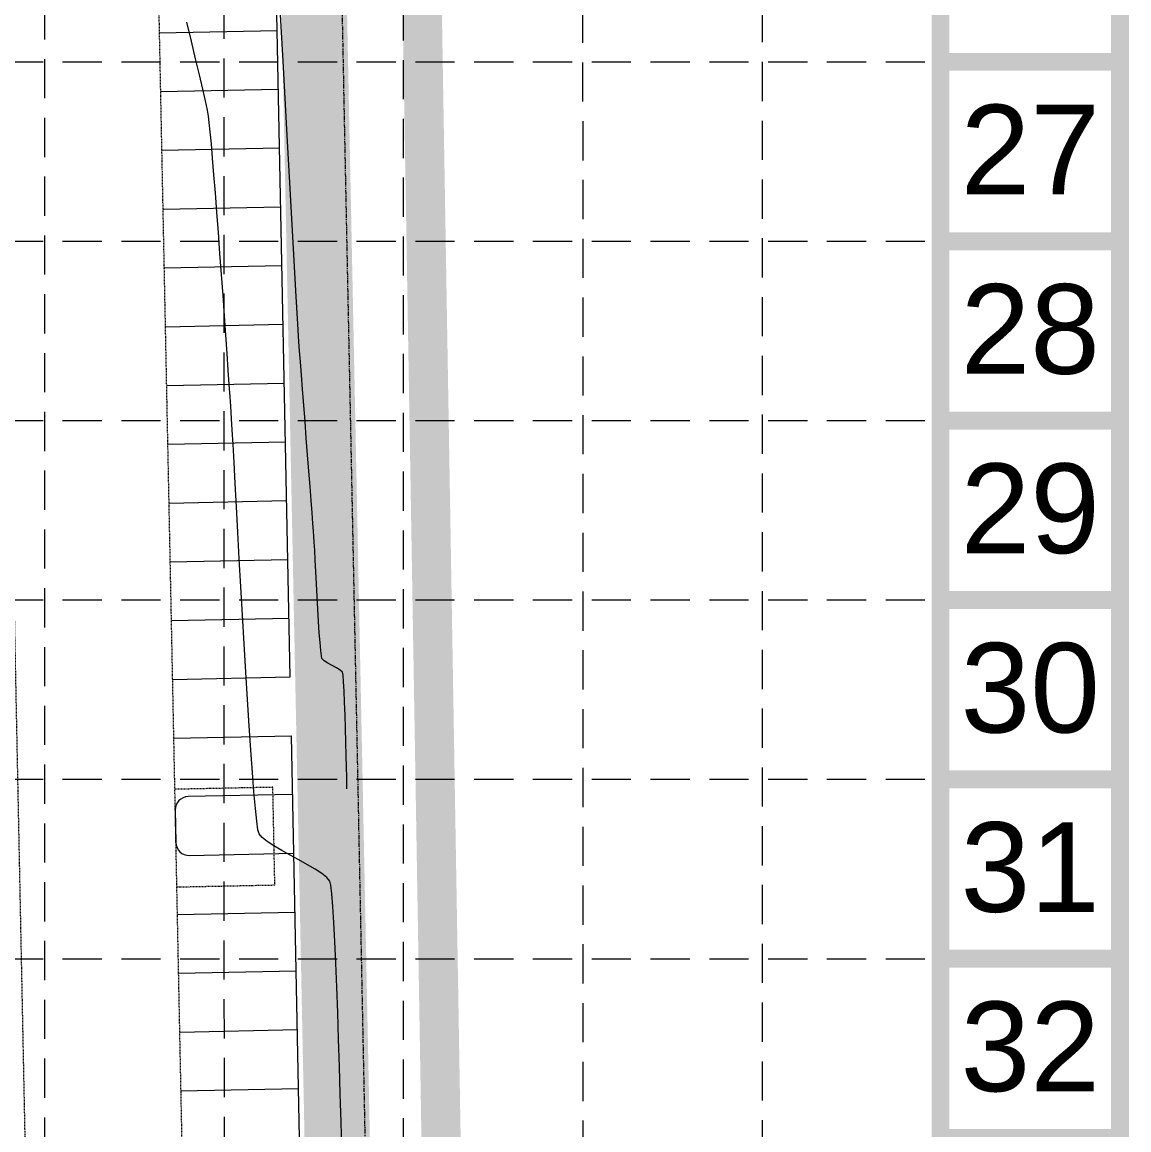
# Model space of a CAD drawing. Extents: x 2140663 to 2528301, y 336313 to 7007653.
# Drawn here: x 2528131.7 to 2528301.2, y 7006747.2 to 7006916.7 of the extents above; entities that cross this region are included whole.
import ezdxf
from ezdxf.enums import TextEntityAlignment as Align

# ---------------------------------------------------------------- set-up
doc = ezdxf.new("R2010")
doc.units = 0
doc.header["$MEASUREMENT"] = 0
for name, pattern in [('HIDDEN', [0.375, 0.25, -0.125]), ('PHANTOM2', [1.25, 0.625, -0.125, 0.125, -0.125, 0.125, -0.125]), ('xdrc002pt$0$HIDDEN2', [0.1875, 0.125, -0.0625])]:
    doc.linetypes.add(name, pattern=pattern)
for name, color, linetype in [('1 EXISTING CONTOURS', 43, 'Continuous'), ('1 SILT FENCE', 200, 'Continuous'), ('BASE', 7, 'Continuous'), ('GRID', 254, 'HIDDEN'), ('LIMITS OF DISTURBANCE', 1, 'HIDDEN'), ('xdrc002ar$0$xdrc002ar$0$C-PKNG-FACE-N', 1, 'Continuous'), ('xdrc002ar$0$xdrc002ar$0$C-PKNG-STRP-N', 6, 'Continuous'), ('xdrc002pt$0$V-ESMT-ACCS-N', 2, 'xdrc002pt$0$HIDDEN2'), ('xdrc002pt$0$V-ESMT-WATR-N', 2, 'xdrc002pt$0$HIDDEN2'), ('xdrc002pt$0$v-prop-line', 3, 'PHANTOM2')]:
    doc.layers.add(name, color=color, linetype=linetype)
doc.styles.get("Standard").update_dxf_attribs({"font": 'ARIAL.TTF'})

msp = doc.modelspace()

# ---------------------------------------------------------------- linework, layer by layer
at = {"layer": '1 EXISTING CONTOURS', "color": 43, "lineweight": 0, "extrusion": (0.9984564538495326, 0.05554016354149648, 0), "elevation": 2913434.318852425}
msp.add_lwpolyline([(6855680.208580194, 603), (6855692.733798053, 603)], dxfattribs=at)
at = {"layer": '1 EXISTING CONTOURS', "color": 43, "lineweight": 0, "extrusion": (0.9720583584719937, 0.2347393186595141, 0), "elevation": 4102314.961892975}
msp.add_lwpolyline([(6217671.170805878, 604), (6217674.14664241, 604)], dxfattribs=at)
at = {"layer": '1 EXISTING CONTOURS', "color": 43, "lineweight": 0}
for points, elevation in [([(2528158.301983508, 7006911.14011175), (2528157.653508911, 7006913.850893689)], 604), ([(2528159.798255187, 7006904.674551331), (2528159.389229111, 7006906.494404932)], 604), ([(2528160.71498812, 7006898.121567657), (2528160.543510934, 7006899.965147746)], 604), ([(2528160.905920234, 7006895.911621543), (2528160.71498812, 7006898.121567657)], 604), ([(2528172.886207889, 7006889.453179733), (2528172.330992399, 7006899.410190504)], 603), ([(2528161.33231903, 7006890.617319135), (2528161.112849722, 7006893.391481376)], 604), ([(2528161.560870603, 7006887.645306796), (2528161.33231903, 7006890.617319135)], 604), ([(2528162.031390331, 7006881.332419729), (2528161.795046888, 7006884.531616335)], 604), ([(2528162.266443376, 7006878.103888953), (2528162.031390331, 7006881.332419729)], 604), ([(2528162.496748471, 7006874.902195984), (2528162.266443376, 7006878.103888953)], 604), ([(2528162.718848062, 7006871.783512798), (2528162.496748471, 7006874.902195984)], 604), ([(2528162.929284594, 7006868.804011375), (2528162.718848062, 7006871.783512798)], 604), ([(2528163.124600512, 7006866.019863685), (2528162.929284594, 7006868.804011375)], 604), ([(2528164.032753277, 7006852.107189159), (2528163.909845221, 7006854.34834888)], 604), ([(2528164.18172439, 7006849.349314822), (2528164.032753277, 7006852.107189159)], 604), ([(2528175.638941376, 7006848.02383116), (2528175.445614985, 7006850.506655441)], 603), ([(2528176.137377458, 7006841.608639964), (2528175.989748111, 7006843.513808053)], 603), ([(2528176.259923461, 7006840.01805467), (2528176.137377458, 7006841.608639964)], 603), ([(2528164.982548254, 7006834.576041506), (2528164.757170493, 7006838.688089214)], 604), ([(2528176.410063446, 7006838.024693935), (2528176.352460623, 7006838.803067538)], 603), ([(2528176.465002674, 7006837.154434437), (2528176.410063446, 7006838.024693935)], 603), ([(2528176.533760027, 7006835.921029769), (2528176.465002674, 7006837.154434437)], 603), ([(2528165.22006628, 7006830.303621723), (2528164.982548254, 7006834.576041506)], 604), ([(2528177.45108053, 7006820.559738664), (2528177.346135867, 7006821.766663438)], 603), ([(2528177.55024869, 7006819.721843483), (2528177.45108053, 7006820.559738664)], 603), ([(2528177.641680885, 7006819.326195369), (2528177.55024869, 7006819.721843483)], 603), ([(2528177.980035289, 7006818.990590646), (2528177.641680885, 7006819.326195369)], 603), ([(2528179.892504113, 7006817.921542124), (2528179.21834187, 7006818.280522185)], 603), ([(2528180.960026999, 7006815.784302824), (2528180.875487369, 7006816.773407657)], 603), ([(2528181.039609133, 7006814.369555821), (2528180.960026999, 7006815.784302824)], 603), ([(2528181.11385234, 7006812.631637431), (2528181.039609133, 7006814.369555821)], 603), ([(2528166.492300855, 7006809.030339514), (2528166.235849876, 7006813.035592036)], 604), ([(2528181.182375191, 7006810.67301844), (2528181.11385234, 7006812.631637431)], 603), ([(2528181.244796256, 7006808.596169628), (2528181.182375191, 7006810.67301844)], 603), ([(2528181.425834047, 7006801.155891885), (2528181.391634429, 7006802.680952128)], 603), ([(2528181.447445614, 7006800.214694445), (2528181.425834047, 7006801.155891885)], 603), ([(2528181.460173056, 7006799.70588949), (2528181.447445614, 7006800.214694445)], 603), ([(2528181.466954514, 7006799.472836551), (2528181.460173056, 7006799.70588949)], 603), ([(2528167.444588345, 7006796.394404273), (2528167.223113053, 7006798.903089841)], 604), ([(2528181.469825039, 7006799.390614488), (2528181.466954514, 7006799.472836551)], 603), ([(2528167.650358317, 7006794.438031716), (2528167.444588345, 7006796.394404273)], 604), ([(2528170.282701625, 7006790.644596025), (2528169.259150863, 7006791.307994409)], 604), ([(2528172.776157947, 7006789.223074507), (2528171.478053316, 7006789.944771606)], 604), ([(2528174.10796753, 7006788.494058079), (2528172.776157947, 7006789.223074507)], 604), ([(2528176.596509599, 7006787.072280653), (2528175.404434077, 7006787.772275676)], 604), ([(2528177.615146108, 7006786.40862636), (2528176.596509599, 7006787.072280653)], 604), ([(2528178.391295616, 7006785.795866151), (2528177.615146108, 7006786.40862636)], 604), ([(2528179.910937794, 7006769.034120852), (2528179.764311629, 7006772.68059171)], 604), ([(2528180.687023271, 7006744.312339644), (2528180.574139901, 7006748.415704134)], 604)]:
    msp.add_lwpolyline(points, dxfattribs=dict(at, elevation=elevation))
at = {"layer": '1 EXISTING CONTOURS', "color": 43, "lineweight": 0, "extrusion": (0.9732378659293817, 0.2298000355117965, 0), "elevation": 4070687.819379761}
msp.add_lwpolyline([(6238417.837885404, 604), (6238420.377183917, 604)], dxfattribs=at)
at = {"layer": '1 EXISTING CONTOURS', "color": 43, "lineweight": 0, "extrusion": (0.9984533688703768, 0.05559559507187049, 0), "elevation": 2913814.923282514}
msp.add_lwpolyline([(6855507.076254805, 603.0000000000007), (6855518.451980229, 603.0000000000007)], dxfattribs=at)
at = {"layer": '1 EXISTING CONTOURS', "color": 43, "lineweight": 0, "extrusion": (0.9742005921740302, 0.2256838634190955, 0), "elevation": 4044280.10237099}
msp.add_lwpolyline([(6255567.677856858, 604), (6255569.909805153, 604)], dxfattribs=at)
at = {"layer": '1 EXISTING CONTOURS', "color": 43, "lineweight": 0, "extrusion": (0.9781155820852916, 0.2080622697221945, 0), "elevation": 3930704.98298921}
msp.add_lwpolyline([(6327546.539214993, 604), (6327547.978519547, 604)], dxfattribs=at)
at = {"layer": '1 EXISTING CONTOURS', "color": 43, "lineweight": 0, "extrusion": (0.983039821393498, 0.1833922287193215, 0), "elevation": 3770293.657426077}
msp.add_lwpolyline([(6424419.066572335, 604.0000000000007), (6424420.020982484, 604.0000000000007)], dxfattribs=at)
at = {"layer": '1 EXISTING CONTOURS', "color": 43, "lineweight": 0, "extrusion": (0.9916970713198756, 0.1285959514743041, 0), "elevation": 3408228.410138779}
msp.add_lwpolyline([(6623612.392243869, 604), (6623613.342465596, 604)], dxfattribs=at)
at = {"layer": '1 EXISTING CONTOURS', "color": 43, "lineweight": 0, "extrusion": (0.9945794293468753, 0.1039796072316296, 0), "elevation": 3243031.176949773}
msp.add_lwpolyline([(6706041.428494515, 604), (6706042.85728144, 604)], dxfattribs=at)
at = {"layer": '1 EXISTING CONTOURS', "color": 43, "lineweight": 0, "extrusion": (0.9966458993542578, 0.0818349027025909, 0), "elevation": 3093089.844967877}
msp.add_lwpolyline([(6776499.747145832, 604), (6776502.275767249, 604)], dxfattribs=at)
at = {"layer": '1 EXISTING CONTOURS', "color": 43, "lineweight": 0, "extrusion": (0.9984421354862818, 0.05579697201097442, 0), "elevation": 2915197.550086983}
msp.add_lwpolyline([(6854900.961501242, 603.0000000000007), (6854909.276978432, 603.0000000000007)], dxfattribs=at)
at = {"layer": '1 EXISTING CONTOURS', "color": 43, "lineweight": 0, "extrusion": (0.9971837751260305, 0.07499679076732768, 0), "elevation": 3046535.776062714}
msp.add_lwpolyline([(6797547.547940282, 604), (6797550.670424363, 604)], dxfattribs=at)
at = {"layer": '1 EXISTING CONTOURS', "color": 43, "lineweight": 0, "extrusion": (0.9984302022241403, 0.05601009986299312, 0), "elevation": 2916660.742260646}
msp.add_lwpolyline([(6854272.117674436, 603), (6854278.522396022, 603)], dxfattribs=at)
at = {"layer": '1 EXISTING CONTOURS', "color": 43, "lineweight": 0, "extrusion": (0.9984039942089388, 0.05647534282886019, 0), "elevation": 2919854.383038586}
msp.add_lwpolyline([(6852908.026147581, 603), (6852912.266359753, 603)], dxfattribs=at)
at = {"layer": '1 EXISTING CONTOURS', "color": 43, "lineweight": 0, "extrusion": (0.9982999527398817, 0.05828554159952659, 0), "elevation": 2932275.176513095}
msp.add_lwpolyline([(6847600.701719426, 603.0000000000007), (6847602.52367153, 603.0000000000007)], dxfattribs=at)
at = {"layer": '1 EXISTING CONTOURS', "color": 43, "lineweight": 0, "extrusion": (0.997560986809073, 0.06980026931544539, 0), "elevation": 3011089.127283792}
msp.add_lwpolyline([(6813310.705394029, 603.0000000000007), (6813311.628608854, 603.0000000000007)], dxfattribs=at)
at = {"layer": '1 EXISTING CONTOURS', "color": 43, "lineweight": 0, "extrusion": (0.9973054780323608, 0.07336063990073047, 0), "elevation": 3035390.20255593}
msp.add_lwpolyline([(6802517.810229227, 603.0000000000003), (6802519.15241045, 603.0000000000003)], dxfattribs=at)
at = {"layer": '1 EXISTING CONTOURS', "color": 43, "lineweight": 0, "extrusion": (0.9975739194175517, 0.06961519444707691, 0), "elevation": 3009813.937572084}
msp.add_lwpolyline([(6813865.691974819, 604.0000000000007), (6813868.230756083, 604.0000000000007)], dxfattribs=at)
at = {"layer": '1 EXISTING CONTOURS', "color": 43, "lineweight": 0, "extrusion": (0.9971806733623679, 0.07503802151292874, 0), "elevation": 3046827.863539599}
msp.add_lwpolyline([(6797400.907686531, 603.0000000000007), (6797402.607630143, 603.0000000000007)], dxfattribs=at)
at = {"layer": '1 EXISTING CONTOURS', "color": 43, "lineweight": 0, "extrusion": (0.9971078805686355, 0.07599917438975226, 0), "elevation": 3053378.498877007}
msp.add_lwpolyline([(6794458.899885409, 603.0000000000007), (6794460.896381299, 603.0000000000007)], dxfattribs=at)
at = {"layer": '1 EXISTING CONTOURS', "color": 43, "lineweight": 0, "extrusion": (0.997591424297424, 0.06936389672039081, 0), "elevation": 3008097.383901427}
msp.add_lwpolyline([(6814621.437672636, 604), (6814623.667968761, 604)], dxfattribs=at)
at = {"layer": '1 EXISTING CONTOURS', "color": 43, "lineweight": 0, "extrusion": (0.9970612315246252, 0.07660875009160335, 0), "elevation": 3057531.775237297}
msp.add_lwpolyline([(6792588.69085682, 603), (6792590.922692949, 603)], dxfattribs=at)
at = {"layer": '1 EXISTING CONTOURS', "color": 43, "lineweight": 0, "extrusion": (0.9975985747721097, 0.06926098189208456, 0), "elevation": 3007394.351546445}
msp.add_lwpolyline([(6814929.860030162, 604.0000000000007), (6814931.725564728, 604.0000000000007)], dxfattribs=at)
at = {"layer": '1 EXISTING CONTOURS', "color": 43, "lineweight": 0, "extrusion": (0.9975884379697203, 0.06940683272656772, 0), "elevation": 3008390.680342554}
msp.add_lwpolyline([(6814488.653615949, 604.0000000000007), (6814490.098112423, 604.0000000000007)], dxfattribs=at)
at = {"layer": '1 EXISTING CONTOURS', "color": 43, "lineweight": 0, "extrusion": (0.997029820874243, 0.07701646763826145, 0), "elevation": 3060309.183613}
msp.add_lwpolyline([(6791335.413673724, 603.0000000000003), (6791337.819637281, 603.0000000000003)], dxfattribs=at)
at = {"layer": '1 EXISTING CONTOURS', "color": 43, "lineweight": 0, "extrusion": (0.997536329711532, 0.0701517705097017, 0), "elevation": 3013478.615372131}
msp.add_lwpolyline([(6812239.246618805, 604.0000000000007), (6812240.213800988, 604.0000000000007)], dxfattribs=at)
at = {"layer": '1 EXISTING CONTOURS', "color": 43, "lineweight": 0, "extrusion": (0.9970083494345664, 0.07729392704321376, 0), "elevation": 3062199.018747649}
msp.add_lwpolyline([(6790480.981573847, 603), (6790483.50045163, 603)], dxfattribs=at)
at = {"layer": '1 EXISTING CONTOURS', "color": 43, "lineweight": 0, "extrusion": (0.9980332794539711, 0.06268630713602265, 0), "elevation": 2962425.551434062}
msp.add_lwpolyline([(6834594.220417755, 604.0000000000007), (6834595.216301347, 604.0000000000007)], dxfattribs=at)
at = {"layer": '1 EXISTING CONTOURS', "color": 43, "lineweight": 0, "extrusion": (0.998385297073811, 0.05680491692484237, 0), "elevation": 2922105.455344537}
msp.add_lwpolyline([(6851928.219258077, 604), (6851929.875108386, 604)], dxfattribs=at)
at = {"layer": '1 EXISTING CONTOURS', "color": 43, "lineweight": 0, "extrusion": (0.9969940525728188, 0.07747812035941311, 0), "elevation": 3063453.489751821}
msp.add_lwpolyline([(6789912.562003143, 603.0000000000007), (6789915.132581747, 603.0000000000007)], dxfattribs=at)
at = {"layer": '1 EXISTING CONTOURS', "color": 43, "lineweight": 0, "extrusion": (0.9969855147588199, 0.07758790731222906, 0), "elevation": 3064201.165708093}
msp.add_lwpolyline([(6789572.617072545, 603.0000000000007), (6789575.178138455, 603.0000000000007)], dxfattribs=at)
at = {"layer": '1 EXISTING CONTOURS', "color": 43, "lineweight": 0, "extrusion": (0.9985574024729037, 0.05369463629234784, 0), "elevation": 2900747.285694476}
msp.add_lwpolyline([(6860989.221597511, 604.0000000000007), (6860992.429545731, 604.0000000000007)], dxfattribs=at)
at = {"layer": '1 EXISTING CONTOURS', "color": 43, "lineweight": 0, "extrusion": (0.9969843188365476, 0.0776032730883522, 0), "elevation": 3064305.807971073}
msp.add_lwpolyline([(6789520.541306662, 603.0000000000007), (6789522.899706431, 603.0000000000007)], dxfattribs=at)
at = {"layer": '1 EXISTING CONTOURS', "color": 43, "lineweight": 0, "extrusion": (0.9985518061258363, 0.05379861041728219, 0), "elevation": 2901461.667905887}
msp.add_lwpolyline([(6860683.562491773, 604.0000000000007), (6860687.145178238, 604.0000000000007)], dxfattribs=at)
at = {"layer": '1 EXISTING CONTOURS', "color": 43, "lineweight": 0, "extrusion": (0.9969930483278683, 0.07749104197199197, 0), "elevation": 3063541.491547974}
msp.add_lwpolyline([(6789863.282253687, 603.0000000000007), (6789865.447500001, 603.0000000000007)], dxfattribs=at)
at = {"layer": '1 EXISTING CONTOURS', "color": 43, "lineweight": 0, "extrusion": (0.9985325321059457, 0.05415516896925433, 0), "elevation": 2903911.289652244}
msp.add_lwpolyline([(6859643.187668946, 604), (6859647.073778812, 604)], dxfattribs=at)
at = {"layer": '1 EXISTING CONTOURS', "color": 43, "lineweight": 0, "extrusion": (0.9971121504615256, 0.07594313268487199, 0), "elevation": 3052996.648470857}
msp.add_lwpolyline([(6794606.474678263, 603), (6794607.693184257, 603)], dxfattribs=at)
at = {"layer": '1 EXISTING CONTOURS', "color": 43, "lineweight": 0, "extrusion": (0.9986026271510362, 0.05284688304005062, 0), "elevation": 2894933.166913852}
msp.add_lwpolyline([(6863436.983708357, 603.0000000000007), (6863438.509172362, 603.0000000000007)], dxfattribs=at)
at = {"layer": '1 EXISTING CONTOURS', "color": 43, "lineweight": 0, "extrusion": (0.9986497531967623, 0.05194872895505515, 0), "elevation": 2888759.092943403}
msp.add_lwpolyline([(6866036.137865126, 603), (6866037.880260371, 603)], dxfattribs=at)
at = {"layer": '1 EXISTING CONTOURS', "color": 43, "lineweight": 0, "extrusion": (0.9986366455574517, 0.05220009721983861, 0), "elevation": 2890487.249881825}
msp.add_lwpolyline([(6865306.905331812, 603), (6865308.791438567, 603)], dxfattribs=at)
at = {"layer": '1 EXISTING CONTOURS', "color": 43, "lineweight": 0, "extrusion": (0.9984019096129688, 0.05651218347557618, 0), "elevation": 2920096.263231763}
msp.add_lwpolyline([(6852756.250192381, 604), (6852760.61869699, 604)], dxfattribs=at)
at = {"layer": '1 EXISTING CONTOURS', "color": 43, "lineweight": 0, "extrusion": (0.9985744917133356, 0.05337587937873615, 0), "elevation": 2898568.620589516}
msp.add_lwpolyline([(6861896.862084479, 603.0000000000003), (6861898.818684216, 603.0000000000003)], dxfattribs=at)
at = {"layer": '1 EXISTING CONTOURS', "color": 43, "lineweight": 0, "extrusion": (0.9984582416545612, 0.05550801448513716, 0), "elevation": 2913214.22558772}
msp.add_lwpolyline([(6855689.949201237, 603.0000000000007), (6855691.903082026, 603.0000000000007)], dxfattribs=at)
at = {"layer": '1 EXISTING CONTOURS', "color": 43, "lineweight": 0, "extrusion": (0.9982668605824745, 0.05884959696387378, 0), "elevation": 2936144.270258388}
msp.add_lwpolyline([(6845898.985178968, 603), (6845900.863142432, 603)], dxfattribs=at)
at = {"layer": '1 EXISTING CONTOURS', "color": 43, "lineweight": 0, "extrusion": (0.9983295755598216, 0.05777593411228196, 0), "elevation": 2928768.271522128}
msp.add_lwpolyline([(6849050.060667722, 604.0000000000007), (6849054.447353749, 604.0000000000007)], dxfattribs=at)
at = {"layer": '1 EXISTING CONTOURS', "color": 43, "lineweight": 0, "extrusion": (0.997950961565037, 0.06398342216088476, 0), "elevation": 2971317.436297139}
msp.add_lwpolyline([(6830704.58773788, 603), (6830706.316611936, 603)], dxfattribs=at)
at = {"layer": '1 EXISTING CONTOURS', "color": 43, "lineweight": 0, "extrusion": (0.9973911207736268, 0.07218692542232846, 0), "elevation": 3027382.557094628}
msp.add_lwpolyline([(6806040.465373562, 603.0000000000007), (6806041.97204116, 603.0000000000007)], dxfattribs=at)
at = {"layer": '1 EXISTING CONTOURS', "color": 43, "lineweight": 0, "extrusion": (0.9982367640828648, 0.05935792140372659, 0), "elevation": 2939618.3313933}
msp.add_lwpolyline([(6844395.887603342, 604), (6844400.221169392, 604)], dxfattribs=at)
at = {"layer": '1 EXISTING CONTOURS', "color": 43, "lineweight": 0, "extrusion": (-0.5290749601556706, -0.8485750918665218, 0), "elevation": -7283407.732686164}
msp.add_lwpolyline([(-1561782.952917842, 603.0000000000003), (-1561783.616601378, 603.0000000000003)], dxfattribs=at)
at = {"layer": '1 EXISTING CONTOURS', "color": 43, "lineweight": 0, "extrusion": (0.4694325899790776, 0.8829683139646266, 0), "elevation": 7373608.241806705}
msp.add_lwpolyline([(1056926.711118549, 603.0000000000007), (1056927.475722728, 603.0000000000007)], dxfattribs=at)
at = {"layer": '1 EXISTING CONTOURS', "color": 43, "lineweight": 0, "extrusion": (0.9981162848051488, 0.06135048497581184, 0), "elevation": 2953275.268564709}
msp.add_lwpolyline([(6838509.97074055, 604.0000000000007), (6838514.179892382, 604.0000000000007)], dxfattribs=at)
at = {"layer": '1 EXISTING CONTOURS', "color": 43, "lineweight": 0, "extrusion": (0.5311896302643042, 0.8472529590976192, 0), "elevation": 7279490.160225707}
msp.add_lwpolyline([(1579940.464694594, 603.0000000000007), (1579941.12601805, 603.0000000000007)], dxfattribs=at)
at = {"layer": '1 EXISTING CONTOURS', "color": 43, "lineweight": 0, "extrusion": (0.7095269661767544, 0.7046782842318975, 0), "elevation": 6731364.389963808}
msp.add_lwpolyline([(3189971.676110059, 603), (3189972.149459829, 603)], dxfattribs=at)
at = {"layer": '1 EXISTING CONTOURS', "color": 43, "lineweight": 0, "extrusion": (0.9818229515112665, 0.1897990829422143, 0), "elevation": 3812113.407062246}
msp.add_lwpolyline([(6399607.113486209, 603.0000000000003), (6399607.583012691, 603.0000000000003)], dxfattribs=at)
at = {"layer": '1 EXISTING CONTOURS', "color": 43, "lineweight": 0, "extrusion": (0.997737372063547, 0.06723195957078311, 0), "elevation": 2993527.693615356}
msp.add_lwpolyline([(6820977.894593038, 604.0000000000007), (6820981.641083497, 604.0000000000007)], dxfattribs=at)
at = {"layer": '1 EXISTING CONTOURS', "color": 43, "lineweight": 0, "extrusion": (0.999642913740471, 0.02672162061816818, 0), "elevation": 2714511.747063105}
msp.add_lwpolyline([(6936747.36766402, 603), (6936749.461019373, 603)], dxfattribs=at)
at = {"layer": '1 EXISTING CONTOURS', "color": 43, "lineweight": 0, "extrusion": (0.999700878913079, 0.0244571605142012, 0), "elevation": 2698791.659745055}
msp.add_lwpolyline([(6942876.477607256, 603), (6942878.484103536, 603)], dxfattribs=at)
at = {"layer": '1 EXISTING CONTOURS', "color": 43, "lineweight": 0, "extrusion": (0.9974229116395796, 0.07174632629217599, 0), "elevation": 3024363.973864075}
msp.add_lwpolyline([(6807358.051524553, 604), (6807361.459814074, 604)], dxfattribs=at)
at = {"layer": '1 EXISTING CONTOURS', "color": 43, "lineweight": 0, "extrusion": (0.9997350643010745, 0.02301741095185952, 0), "elevation": 2688790.042896494}
msp.add_lwpolyline([(6946754.138734526, 603.0000000000007), (6946755.955929525, 603.0000000000007)], dxfattribs=at)
at = {"layer": '1 EXISTING CONTOURS', "color": 43, "lineweight": 0, "extrusion": (0.9969407838550165, 0.07816056221999398, 0), "elevation": 3068088.354754828}
msp.add_lwpolyline([(6787760.619216181, 604.0000000000007), (6787763.618120544, 604.0000000000007)], dxfattribs=at)
at = {"layer": '1 EXISTING CONTOURS', "color": 43, "lineweight": 0, "extrusion": (0.9902712908042712, 0.1391501728667359, 0), "elevation": 3478568.49978373}
msp.add_lwpolyline([(6586831.061081646, 604), (6586832.406966408, 604)], dxfattribs=at)
at = {"layer": '1 EXISTING CONTOURS', "color": 43, "lineweight": 0, "extrusion": (0.9677703943768228, 0.2518341989637806, 0), "elevation": 4211236.114245355}
msp.add_lwpolyline([(6144287.145351582, 604), (6144287.804537911, 604)], dxfattribs=at)
at = {"layer": '1 EXISTING CONTOURS', "color": 43, "lineweight": 0, "extrusion": (0.7564848243378287, 0.6540112464985327, 0), "elevation": 6495041.80362839}
msp.add_lwpolyline([(3647081.138444937, 604), (3647081.861375839, 604)], dxfattribs=at)
at = {"layer": '1 EXISTING CONTOURS', "color": 43, "lineweight": 0, "extrusion": (-0.6162269648552904, -0.7875686178265593, 0), "elevation": -7076255.015043297}
msp.add_lwpolyline([(-2326666.972038786, 604.0000000000007), (-2326667.965859297, 604.0000000000007)], dxfattribs=at)
at = {"layer": '1 EXISTING CONTOURS', "color": 43, "lineweight": 0, "extrusion": (0.5052363883675438, 0.8629809916037089, 0), "elevation": 7324050.761243393}
msp.add_lwpolyline([(1358321.316671764, 604.0000000000007), (1358322.701814312, 604.0000000000007)], dxfattribs=at)
at = {"layer": '1 EXISTING CONTOURS', "color": 43, "lineweight": 0, "extrusion": (-0.4864271593044306, -0.8737211332519216, 0), "elevation": -7351751.73305061}
msp.add_lwpolyline([(-1199371.592495301, 604), (-1199373.076340085, 604)], dxfattribs=at)
at = {"layer": '1 EXISTING CONTOURS', "color": 43, "lineweight": 0, "extrusion": (0.7623524930732343, 0.6471620170444372, 0), "elevation": 6461888.728189143}
msp.add_lwpolyline([(3705498.874823532, 604), (3705499.592749656, 604)], dxfattribs=at)
at = {"layer": '1 EXISTING CONTOURS', "color": 43, "lineweight": 0, "extrusion": (0.9726368238125329, 0.232330817938275, 0), "elevation": 4086892.000356684}
msp.add_lwpolyline([(6227682.839209452, 604), (6227683.487801616, 604)], dxfattribs=at)
at = {"layer": '1 EXISTING CONTOURS', "color": 43, "lineweight": 0, "extrusion": (0.9933408747630269, 0.1152124408430983, 0), "elevation": 3318612.304239762}
msp.add_lwpolyline([(6668846.567264168, 604), (6668847.887192493, 604)], dxfattribs=at)
at = {"layer": '1 EXISTING CONTOURS', "color": 43, "lineweight": 0, "extrusion": (0.9968562715972721, 0.07923114146082832, 0), "elevation": 3075386.689390169}
msp.add_lwpolyline([(6784443.435905347, 604), (6784445.362318455, 604)], dxfattribs=at)
at = {"layer": '1 EXISTING CONTOURS', "color": 43, "lineweight": 0, "extrusion": (0.9980850219400148, 0.06185700428407561, 0), "elevation": 2956756.409613863}
msp.add_lwpolyline([(6836975.49188085, 604), (6836977.955097171, 604)], dxfattribs=at)
at = {"layer": '1 EXISTING CONTOURS', "color": 43, "lineweight": 0, "extrusion": (0.9986657663988511, 0.05163997504836272, 0), "elevation": 2886636.170675706}
msp.add_lwpolyline([(6866872.193936512, 604), (6866875.12341085, 604)], dxfattribs=at)
at = {"layer": '1 EXISTING CONTOURS', "color": 43, "lineweight": 0, "extrusion": (0.9989904626141967, 0.04492277379986134, 0), "elevation": 2840391.136518795}
msp.add_lwpolyline([(6886126.23393927, 604.0000000000007), (6886129.558852145, 604.0000000000007)], dxfattribs=at)
at = {"layer": '1 EXISTING CONTOURS', "color": 43, "lineweight": 0, "extrusion": (0.999327965049304, 0.03665539892590486, 0), "elevation": 2783316.799803373}
msp.add_lwpolyline([(6909384.894314115, 604.0000000000007), (6909388.797246586, 604.0000000000007)], dxfattribs=at)
at = {"layer": '1 EXISTING CONTOURS', "color": 43, "lineweight": 0, "extrusion": (0.9994237302906038, 0.03394417964857048, 0), "elevation": 2764562.03487375}
msp.add_lwpolyline([(6916906.263940205, 604), (6916910.349366869, 604)], dxfattribs=at)
at = {"layer": '1 EXISTING CONTOURS', "color": 43, "lineweight": 0, "extrusion": (0.9994942214215232, 0.03180096452913562, 0), "elevation": 2749723.252932489}
msp.add_lwpolyline([(6922814.415582414, 604.0000000000007), (6922818.612464356, 604.0000000000007)], dxfattribs=at)
at = {"layer": '1 EXISTING CONTOURS', "color": 43, "lineweight": 0, "extrusion": (0.99954769842447, 0.03007322021906992, 0), "elevation": 2737752.568149308}
msp.add_lwpolyline([(6927552.927825993, 604.0000000000003), (6927557.16511276, 604.0000000000003)], dxfattribs=at)
at = {"layer": '1 EXISTING CONTOURS', "color": 43, "lineweight": 0, "extrusion": (0.999589175326873, 0.02866148232981404, 0), "elevation": 2727965.73108808}
msp.add_lwpolyline([(6931408.46772428, 604.0000000000007), (6931412.674357782, 604.0000000000007)], dxfattribs=at)
at = {"layer": '1 SILT FENCE', "color": 200, "linetype": 'Continuous', "lineweight": 0, "const_width": 10}
msp.add_lwpolyline([(2528168.460361803, 7007314.088755522), (2528191.704482488, 7006166.984500946), (2528187.14873196, 7006166.984500946)], dxfattribs=at)
at = {"layer": 'BASE', "const_width": 2.745747206990553}
for points in [[(2528299.78878798, 7005894.74224999), (2528299.78878798, 7007652.020462465), (2527201.489905182, 7007652.020462465), (2527201.489905182, 7005894.74224999)], [(2528272.331315909, 7005922.199722059), (2528272.331315909, 7007624.562990395), (2527228.947377252, 7007624.562990395), (2527228.947377252, 7005922.199722059)]]:
    msp.add_lwpolyline(points, close=True, dxfattribs=at)
for points in [[(2528299.78878798, 7006910.668716576), (2528272.331315909, 7006910.668716576)], [(2528299.78878798, 7006883.211244508), (2528272.331315909, 7006883.211244508)], [(2528299.78878798, 7006855.753772439), (2528272.331315909, 7006855.753772439)], [(2528299.78878798, 7006828.296300367), (2528272.331315909, 7006828.296300367)], [(2528299.78878798, 7006800.838828297), (2528272.331315909, 7006800.838828297)], [(2528299.78878798, 7006773.381356229), (2528272.331315909, 7006773.381356229)], [(2528299.78878798, 7006745.923884156), (2528272.331315909, 7006745.923884156)]]:
    msp.add_lwpolyline(points, dxfattribs=at)
at = {"layer": 'GRID', "color": 253, "linetype": 'HIDDEN', "lineweight": 0, "ltscale": 24}
for p, q in [((2528135.250571348, 7006032.092152752), (2528135.16522541, 7007625.178615601)), ((2528162.759365419, 7006032.184476493), (2528162.622697481, 7007625.178615601)), ((2528190.162709506, 7006031.94567379), (2528190.080169552, 7007625.178615601)), ((2528217.680234797, 7006031.586024903), (2528217.53764162, 7007625.178615601)), ((2528245.156178257, 7006031.660885922), (2528244.99511369, 7007625.178615601)), ((2527228.947377252, 7006910.668716576), (2528272.331315909, 7006910.668716576)), ((2527228.947377252, 7006883.211244508), (2528272.331315909, 7006883.211244508)), ((2527228.947377252, 7006855.753772439), (2528272.331315909, 7006855.753772439)), ((2527228.947377252, 7006828.296300367), (2528272.331315909, 7006828.296300367)), ((2527228.947377252, 7006800.838828297), (2528272.331315909, 7006800.838828297)), ((2527228.947377252, 7006773.381356229), (2528272.331315909, 7006773.381356229))]:
    msp.add_line(p, q, dxfattribs=at)
at = {"layer": 'LIMITS OF DISTURBANCE', "ltscale": 70, "const_width": 6}
msp.add_lwpolyline([(2527323.279507909, 7007478.034385583), (2527323.279507909, 7007463.102355542), (2527345.362386929, 7006446.874516389, 0.3527120601780434), (2527681.725039883, 7006131.321992346), (2528205.897920626, 7006144.525554366), (2528183.386823632, 7007495.015237641)], format="xyb", close=True, dxfattribs=at)
at = {"layer": 'xdrc002ar$0$xdrc002ar$0$C-PKNG-FACE-N', "color": 7, "lineweight": 0}
for p, q in [((2528172.778770351, 7006816.504896604), (2528168.942337271, 7007005.465079728)), ((2528177.163267621, 7006600.550287345), (2528172.961458414, 7006807.506754559)), ((2528173.144144448, 7006798.508712494), (2528157.147448277, 7006798.183933731)), ((2528155.188457719, 7006796.143748446), (2528155.289949025, 7006791.14488222)), ((2528157.330134309, 7006789.185891662), (2528173.326830483, 7006789.510670427))]:
    msp.add_line(p, q, dxfattribs=at)
for centre, start, end in [((2528157.18804564, 7006796.18434581), 91.16310867624316, 181.163108676017), ((2528157.289536946, 7006791.185479583), 181.1631086769497, 271.1631086879783)]:
    msp.add_arc(centre, 2, start, end, dxfattribs=at)
at = {"layer": 'xdrc002ar$0$xdrc002ar$0$C-PKNG-STRP-N', "color": 7, "lineweight": 0}
for p, q in [((2528152.77292569, 7006915.118683062), (2528170.76920978, 7006915.484059189)), ((2528152.955613752, 7006906.120541018), (2528170.951897845, 7006906.485917143)), ((2528153.138299785, 7006897.12249895), (2528171.134583876, 7006897.487875075)), ((2528153.320987847, 7006888.124356906), (2528171.317271939, 7006888.489733031)), ((2528153.50367591, 7006879.12621486), (2528171.499960002, 7006879.491590985)), ((2528153.686361944, 7006870.128172794), (2528171.682646036, 7006870.493548919)), ((2528153.869050007, 7006861.130030749), (2528171.865334098, 7006861.495406874)), ((2528154.051738069, 7006852.131888703), (2528172.048022161, 7006852.497264828)), ((2528154.234424103, 7006843.133846637), (2528172.230708194, 7006843.499222762)), ((2528154.417112166, 7006834.135704591), (2528172.413396257, 7006834.501080716)), ((2528154.599800229, 7006825.137562545), (2528172.59608432, 7006825.50293867)), ((2528154.782486261, 7006816.139520479), (2528172.778770351, 7006816.504896604)), ((2528154.965172294, 7006807.141478413), (2528172.961456384, 7006807.506854539)), ((2528155.513234453, 7006780.147152256), (2528173.509518545, 7006780.512528381)), ((2528155.695922517, 7006771.149010209), (2528173.692206608, 7006771.514386336)), ((2528155.878610579, 7006762.150868164), (2528173.874894671, 7006762.516244289)), ((2528156.061298642, 7006753.152726119), (2528174.057582733, 7006753.518102244))]:
    msp.add_line(p, q, dxfattribs=at)
at = {"layer": 'xdrc002pt$0$V-ESMT-ACCS-N', "color": 7, "lineweight": 0}
for p, q in [((2528166.318582298, 7006248.174609453), (2528141.453073435, 7007472.903676003)), ((2528142.323527268, 7006247.687441093), (2528120.687722486, 7007313.340234162))]:
    msp.add_line(p, q, dxfattribs=at)
at = {"layer": 'xdrc002pt$0$V-ESMT-WATR-N', "color": 7, "lineweight": 0}
for p, q in [((2528170.125866898, 7006799.614351938), (2528155.12895749, 7006799.309871714)), ((2528170.430347125, 7006784.617442535), (2528170.125866898, 7006799.614351938)), ((2528170.430347125, 7006784.617442535), (2528155.433437716, 7006784.312962307))]:
    msp.add_line(p, q, dxfattribs=at)
at = {"layer": 'xdrc002pt$0$v-prop-line', "color": 7, "lineweight": 0}
msp.add_line((2528169.444881075, 7007473.471219813), (2528195.958816227, 7006167.550346503), dxfattribs=at)

# ---------------------------------------------------------------- texts
at = {"layer": 'BASE'}
for s, p in [('27', (2528286.069401933, 7006897.234849978)), ('28', (2528286.069421097, 7006869.777376139)), ('29', (2528286.069421097, 7006842.319910963)), ('30', (2528286.069421097, 7006814.862454448)), ('31', (2528286.069440259, 7006787.404971943)), ('32', (2528286.069459423, 7006759.947498106))]:
    msp.add_text(s, height=13.72873603495276, dxfattribs=at).set_placement(p, align=Align.MIDDLE_CENTER)

doc.saveas('drawing.dxf')
